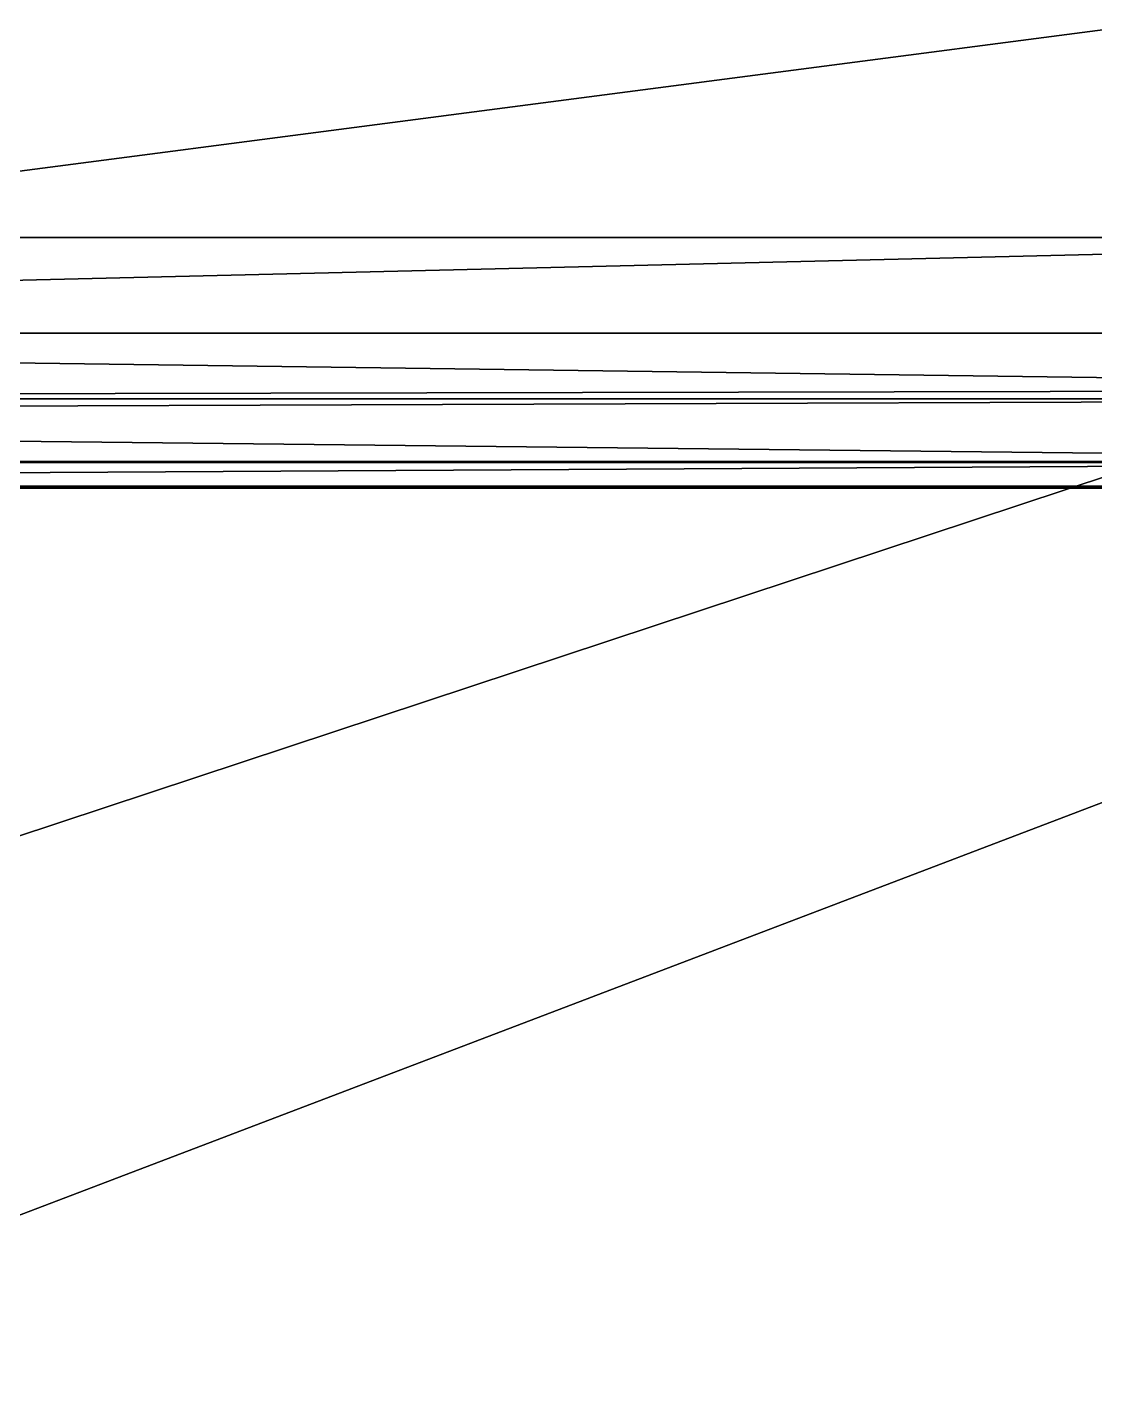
# Model space of a CAD drawing. Extents: x -2.45 to 2.44, y -4.51 to 4.52.
# Drawn here: x 0.203 to 1.218, y -3.43 to -2.139 of the extents above; entities that cross this region are included whole.
import ezdxf

# ---------------------------------------------------------------- set-up
doc = ezdxf.new("R2010")
doc.units = 0

msp = doc.modelspace()

# ---------------------------------------------------------------- linework, layer by layer
for points in [[(-1.9023, -2.3389, 1.9686), (1.8901, -2.3389, 1.9686), (1.2954, -1.543, 3.7055)], [(-1.9023, -2.3389, 1.9686), (1.2954, -1.543, 3.7055), (-1.3076, -1.543, 3.7055)], [(1.4516, -2.1116, 0.634), (1.4516, -2.4923, 0.634), (-1.4637, -2.4923, 0.634)], [(1.4516, -2.1116, 0.634), (-1.4637, -2.4923, 0.634), (-1.4637, -2.1116, 0.634)], [(-1.9023, -2.4298, 2.0102), (1.8901, -2.4298, 2.0102), (1.8901, -2.3389, 1.9686)], [(-1.9023, -2.4298, 2.0102), (1.8901, -2.3389, 1.9686), (-1.9023, -2.3389, 1.9686)], [(-1.9023, -2.3389, 1.9686), (1.8901, -2.3389, 1.9686), (1.8901, -2.3389, 1.9686)], [(-1.9023, -2.3389, 1.9686), (1.8901, -2.3389, 1.9686), (-1.9023, -2.3389, 1.9686)], [(-2.0847, -2.4923, 1.8739), (2.0649, -2.4834, 1.8933), (-1.9023, -2.4298, 2.0102)], [(2.0649, -2.4834, 1.8933), (1.8901, -2.4298, 2.0102), (-1.9023, -2.4298, 2.0102)], [(-1.9023, -2.4298, 2.0102), (1.8901, -2.4298, 2.0102), (1.8901, -2.4298, 2.0102)], [(-1.9023, -2.4298, 2.0102), (1.8901, -2.4298, 2.0102), (-1.9023, -2.4298, 2.0102)], [(2.0726, -2.4923, 1.8739), (-2.0847, -2.4923, 1.8739), (-2.091, -2.5074, 1.8728)], [(2.0333, -2.5528, 1.8697), (2.0726, -2.4923, 1.8739), (-2.091, -2.5074, 1.8728)], [(-2.0847, -2.4923, 1.8739), (2.0726, -2.4923, 1.8739), (2.0649, -2.4834, 1.8933)], [(-2.0847, -2.4923, 1.8739), (2.0726, -2.4923, 1.8739), (2.0726, -2.4923, 1.8739)], [(-2.0847, -2.4923, 1.8739), (2.0726, -2.4923, 1.8739), (-2.0847, -2.4923, 1.8739)], [(-1.4637, -3.4573, 0.634), (-1.4637, -2.4923, 0.634), (1.4516, -2.4923, 0.634)], [(-1.4637, -3.4573, 0.634), (1.4516, -2.4923, 0.634), (1.4516, -3.4573, 0.634)], [(-2.091, -2.5074, 1.8728), (-2.0455, -2.5528, 1.8697), (2.0333, -2.5528, 1.8697)], [(2.0333, -2.5528, 1.8697), (-2.0455, -2.5528, 1.8697), (-2.0455, -2.552, 1.859)], [(2.0333, -2.5528, 1.8697), (-2.0455, -2.552, 1.859), (2.0333, -2.552, 1.859)], [(-2.022, -2.5755, 1.8573), (2.0333, -2.552, 1.859), (-2.0455, -2.552, 1.859)], [(-2.0455, -2.552, 1.859), (2.0333, -2.552, 1.859), (2.0333, -2.552, 1.859)], [(-2.0455, -2.552, 1.859), (2.0333, -2.552, 1.859), (-2.0455, -2.552, 1.859)], [(-2.0455, -2.5528, 1.8697), (2.0333, -2.5528, 1.8697), (2.0333, -2.5528, 1.8697)], [(-2.0455, -2.5528, 1.8697), (2.0333, -2.5528, 1.8697), (-2.0455, -2.5528, 1.8697)], [(-2.022, -2.5755, 1.8573), (2.0098, -2.5755, 1.8573), (2.0333, -2.552, 1.859)], [(2.0098, -2.5755, 1.8573), (-2.022, -2.5755, 1.8573), (-2.022, -2.5772, 1.8635)], [(2.0098, -2.5755, 1.8573), (-2.022, -2.5772, 1.8635), (2.0098, -2.5772, 1.8635)], [(-2.022, -2.5755, 1.8573), (2.0098, -2.5755, 1.8573), (2.0098, -2.5755, 1.8573)], [(-2.022, -2.5755, 1.8573), (2.0098, -2.5755, 1.8573), (-2.022, -2.5755, 1.8573)], [(2.0098, -2.5772, 1.8635), (-2.022, -2.5772, 1.8635), (-2.022, -4.1142, 1.7573)], [(2.0098, -2.5772, 1.8635), (-2.022, -4.1142, 1.7573), (2.0098, -4.1142, 1.7573)], [(-2.022, -2.5772, 1.8635), (2.0098, -2.5772, 1.8635), (2.0098, -2.5772, 1.8635)], [(-2.022, -2.5772, 1.8635), (2.0098, -2.5772, 1.8635), (-2.022, -2.5772, 1.8635)]]:
    msp.add_3dface(points)

doc.saveas('drawing.dxf')
